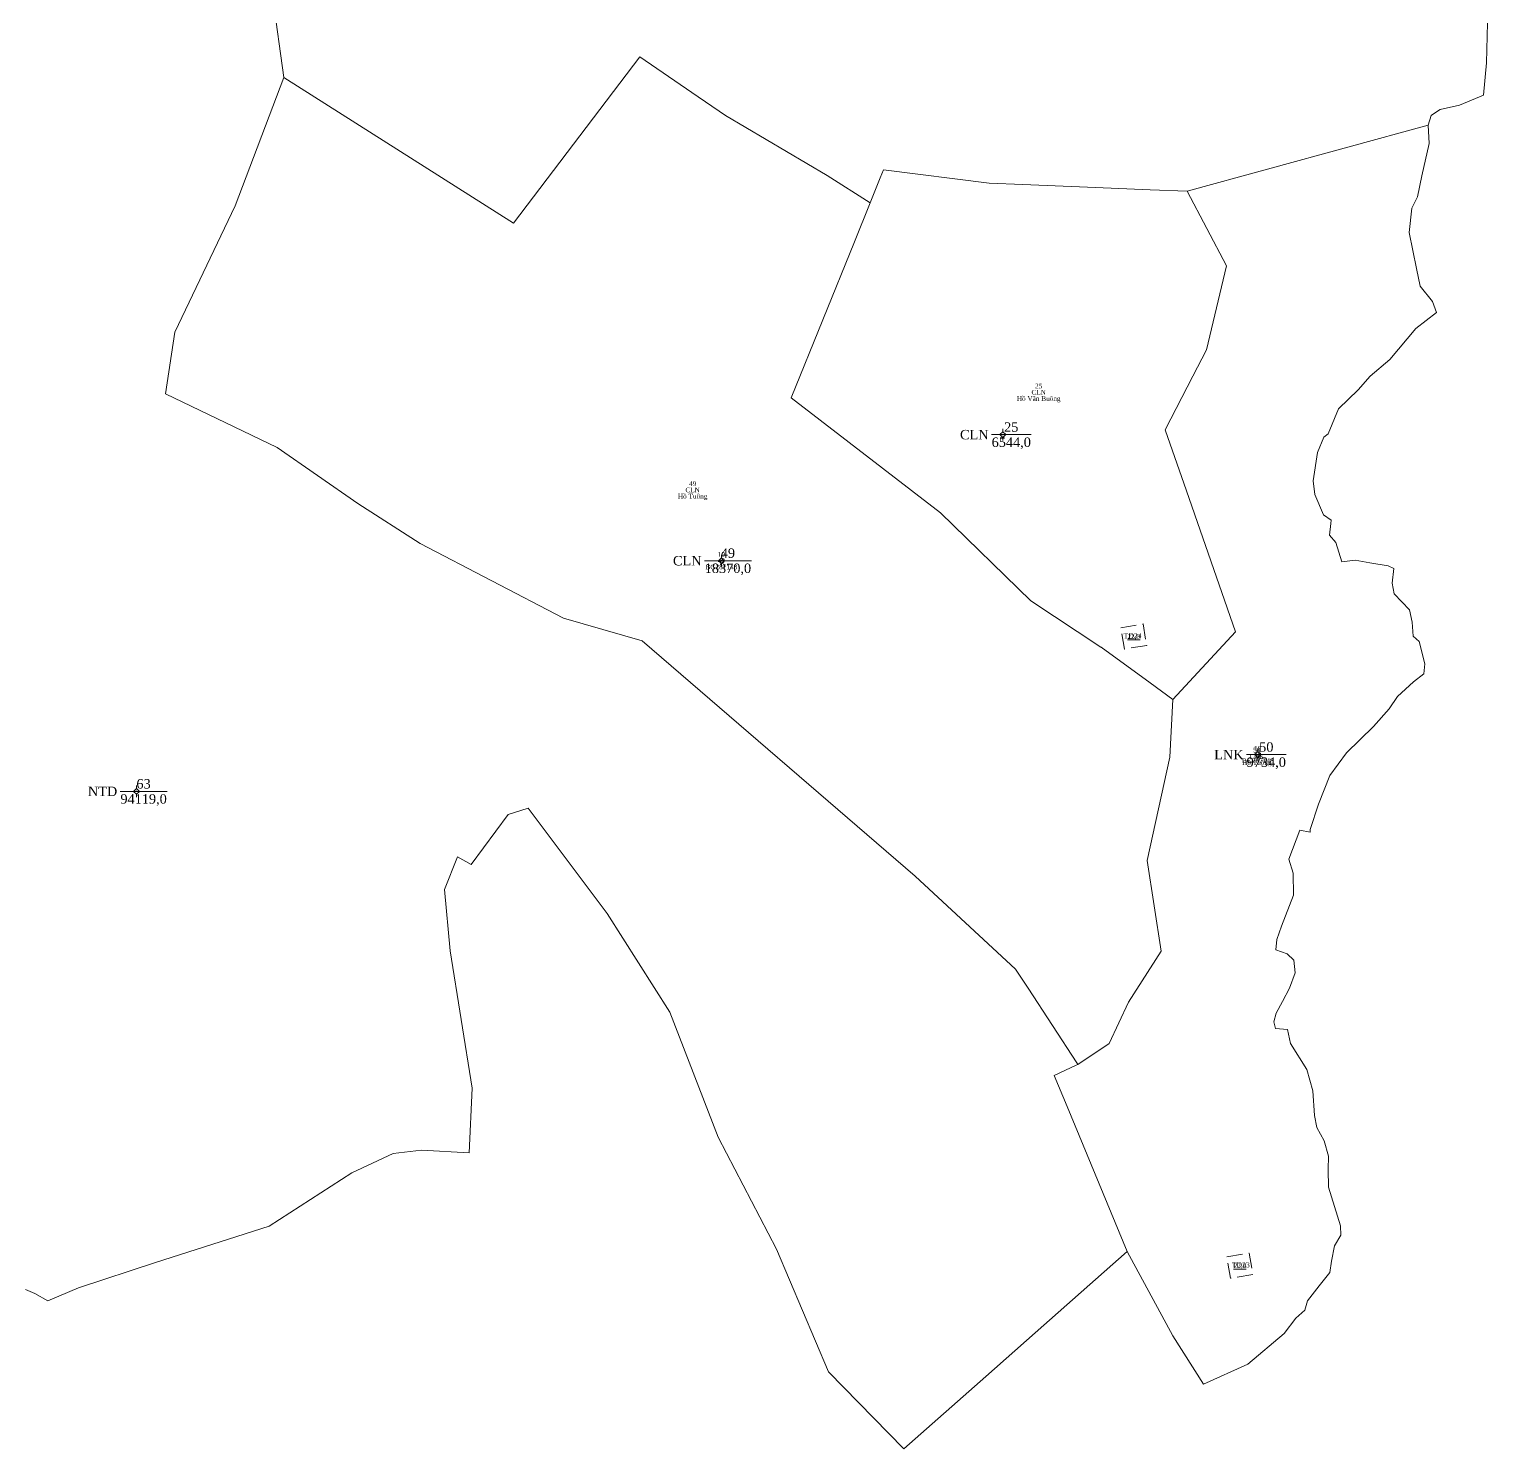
# Model space of a CAD drawing. Header units: metres. Extents: x 543340 to 549474, y 1840490 to 1845220.
# Drawn here: x 547157.1 to 547465.9, y 1842367.3 to 1842667.7 of the extents above; entities that cross this region are included whole.
import ezdxf
from ezdxf.enums import TextEntityAlignment as Align

# ---------------------------------------------------------------- set-up
doc = ezdxf.new("R2010")
doc.units = ezdxf.units.M
doc.header["$MEASUREMENT"] = 0
doc.linetypes.add('DGN Style 3', pattern=[4.697227, 3.355162, -1.342065])
for name, color, linetype, lineweight in [('Level 10', 7, 'Continuous', 0), ('Level 11', 7, 'Continuous', 0), ('Level 13', 7, 'Continuous', 0), ('Level 15', 7, 'Continuous', 0), ('Level 19', 7, 'Continuous', 0), ('Level 2', 7, 'Continuous', 0), ('Level 28', 7, 'Continuous', 0), ('Level 30', 7, 'Continuous', 0), ('Level 4', 7, 'Continuous', 0), ('Level 5', 7, 'Continuous', 0)]:
    doc.layers.add(name, color=color, linetype=linetype, lineweight=lineweight)
doc.styles.add('Style-Times New Roman', font='times.ttf')

# ---------------------------------------------------------------- blocks, each defined once
blk = doc.blocks.new('CENTRD')
at = {"layer": 'Level 11', "linetype": 'Continuous', "lineweight": 0}
h = blk.add_hatch(color=1, dxfattribs=at)
edge = h.paths.add_edge_path()
edge.add_arc((0, 0), 1.5, 0, 360)
at = {"layer": 'Level 11', "color": 1, "linetype": 'Continuous', "lineweight": 0}
for p, q in [((-6.25, 0), (-12.5, 0)), ((0, 6.25), (-6.25, 0)), ((-6.25, 0), (0, -6.25)), ((0, 12.5), (0, 6.25)), ((6.25, 0), (0, 6.25)), ((0, -6.25), (6.25, 0)), ((12.5, 0), (6.25, 0)), ((0, -6.25), (0, -12.5))]:
    blk.add_line(p, q, dxfattribs=at)
blk = doc.blocks.new('N_THUA_113')
at = {"layer": 'Level 13', "color": 1, "linetype": 'Continuous', "lineweight": 0}
blk.add_line((-2.42, 0), (5.99, 0), dxfattribs=at)
at = {"layer": 'Level 13', "color": 5, "linetype": 'Continuous', "lineweight": 0, "style": 'Style-Times New Roman'}
blk.add_text('25', height=2, dxfattribs=at).set_placement((1.78, 1.6), align=Align.MIDDLE_CENTER)
at = {"layer": 'Level 2', "color": 3, "linetype": 'Continuous', "lineweight": 0, "style": 'Style-Times New Roman'}
blk.add_text('CLN', height=2, dxfattribs=at).set_placement((-3.02, 0), align=Align.MIDDLE_RIGHT)
at = {"layer": 'Level 4', "color": 1, "linetype": 'Continuous', "lineweight": 0, "style": 'Style-Times New Roman'}
blk.add_text('6544,0', height=2, dxfattribs=at).set_placement((1.78, -1.6), align=Align.MIDDLE_CENTER)
blk = doc.blocks.new('N_THUA_115')
at = {"layer": 'Level 13', "color": 1, "linetype": 'Continuous', "lineweight": 0}
blk.add_line((-3.59, 0), (6.37, 0), dxfattribs=at)
at = {"layer": 'Level 13', "color": 5, "linetype": 'Continuous', "lineweight": 0, "style": 'Style-Times New Roman'}
blk.add_text('49', height=2, dxfattribs=at).set_placement((1.39, 1.6), align=Align.MIDDLE_CENTER)
at = {"layer": 'Level 2', "color": 3, "linetype": 'Continuous', "lineweight": 0, "style": 'Style-Times New Roman'}
blk.add_text('CLN', height=2, dxfattribs=at).set_placement((-4.19, 0), align=Align.MIDDLE_RIGHT)
at = {"layer": 'Level 4', "color": 1, "linetype": 'Continuous', "lineweight": 0, "style": 'Style-Times New Roman'}
blk.add_text('18370,0', height=2, dxfattribs=at).set_placement((1.39, -1.6), align=Align.MIDDLE_CENTER)
blk = doc.blocks.new('N_THUA_116')
at = {"layer": 'Level 13', "color": 1, "linetype": 'Continuous', "lineweight": 0}
blk.add_line((-2.4, 0), (6.01, 0), dxfattribs=at)
at = {"layer": 'Level 13', "color": 5, "linetype": 'Continuous', "lineweight": 0, "style": 'Style-Times New Roman'}
blk.add_text('50', height=2, dxfattribs=at).set_placement((1.81, 1.6), align=Align.MIDDLE_CENTER)
at = {"layer": 'Level 2', "color": 3, "linetype": 'Continuous', "lineweight": 0, "style": 'Style-Times New Roman'}
blk.add_text('LNK', height=2, dxfattribs=at).set_placement((-3, 0), align=Align.MIDDLE_RIGHT)
at = {"layer": 'Level 4', "color": 1, "linetype": 'Continuous', "lineweight": 0, "style": 'Style-Times New Roman'}
blk.add_text('9734,0', height=2, dxfattribs=at).set_placement((1.81, -1.6), align=Align.MIDDLE_CENTER)
blk = doc.blocks.new('N_THUA_117')
at = {"layer": 'Level 13', "color": 1, "linetype": 'Continuous', "lineweight": 0}
blk.add_line((-3.48, 0), (6.48, 0), dxfattribs=at)
at = {"layer": 'Level 13', "color": 5, "linetype": 'Continuous', "lineweight": 0, "style": 'Style-Times New Roman'}
blk.add_text('63', height=2, dxfattribs=at).set_placement((1.5, 1.6), align=Align.MIDDLE_CENTER)
at = {"layer": 'Level 2', "color": 3, "linetype": 'Continuous', "lineweight": 0, "style": 'Style-Times New Roman'}
blk.add_text('NTD', height=2, dxfattribs=at).set_placement((-4.08, 0), align=Align.MIDDLE_RIGHT)
at = {"layer": 'Level 4', "color": 1, "linetype": 'Continuous', "lineweight": 0, "style": 'Style-Times New Roman'}
blk.add_text('94119,0', height=2, dxfattribs=at).set_placement((1.5, -1.6), align=Align.MIDDLE_CENTER)

msp = doc.modelspace()

# ---------------------------------------------------------------- linework, layer by layer
at = {"layer": 'Level 10', "color": 7, "lineweight": 0}
for p, q in [((547205.25, 1842698.25), (547210.97, 1842657.44)), ((547402.08, 1842633.37), (547453.06, 1842647.38))]:
    msp.add_line(p, q, dxfattribs=at)
at = {"layer": 'Level 10', "color": 7, "lineweight": 0, "flags": 128}
for points in [[(547453.06, 1842647.38), (547453.67, 1842649.42), (547454.61, 1842650.05), (547455.57, 1842650.7), (547459.67, 1842651.59), (547464.73, 1842653.71), (547465.4, 1842660.58), (547465.6, 1842669.04), (547464.91, 1842673.51), (547465.87, 1842678.79)], [(547210.97, 1842657.44), (547259.55, 1842626.64), (547286.27, 1842661.81), (547297.31, 1842654.26), (547304.37, 1842649.43), (547325.94, 1842636.7), (547335.01, 1842630.91)], [(547210.97, 1842657.44), (547200.66, 1842630.27), (547187.88, 1842603.6), (547185.91, 1842590.53), (547209.55, 1842579.16), (547226.65, 1842567.33), (547239.84, 1842558.84), (547270.13, 1842543.08), (547286.78, 1842538.3), (547344.55, 1842488.49), (547365.75, 1842468.82), (547368.41, 1842464.75), (547378.72, 1842449), (547378.96, 1842448.64)], [(547453.06, 1842647.38), (547453.23, 1842643.46), (547451.72, 1842636.67), (547450.76, 1842632.19), (547449.6, 1842629.8), (547449, 1842624.66), (547450.54, 1842617.02), (547451.38, 1842613.32), (547453.94, 1842610.09), (547454.81, 1842607.72), (547450.41, 1842604.36), (547444.94, 1842597.82), (547440.79, 1842594.27), (547438.26, 1842591.35), (547434.08, 1842587.34), (547431.89, 1842582.07), (547430.99, 1842581.33), (547429.66, 1842578.1), (547428.69, 1842572.1), (547429.06, 1842569.25), (547430.9, 1842564.9), (547432.53, 1842563.82), (547432.44, 1842563.07), (547432.2, 1842560.65), (547433.48, 1842559.06), (547434.81, 1842554.96), (547437.6, 1842555.31), (547440.7, 1842554.74), (547444.6, 1842554.11), (547445.77, 1842553.54), (547445.42, 1842550.45), (547445.86, 1842548.19), (547449.11, 1842544.79), (547449.63, 1842542.18), (547449.84, 1842539.25), (547451.11, 1842538.13), (547452.34, 1842533.41), (547452.16, 1842531.31), (547449.96, 1842529.59), (547446.56, 1842526.51), (547444.81, 1842523.9), (547441.49, 1842520.12), (547435.8, 1842514.55), (547432.22, 1842509.75), (547429.82, 1842503.74), (547428.1, 1842498.36), (547428.07, 1842497.78), (547425.86, 1842498.19), (547423.57, 1842492.04), (547424.5, 1842489.1), (547424.54, 1842484.44), (547422.03, 1842477.9), (547421, 1842475.07), (547420.81, 1842472.9), (547423.19, 1842472.01), (547424.63, 1842470.69), (547424.92, 1842468.03), (547423.71, 1842464.8), (547422.24, 1842461.97), (547420.9, 1842459.46), (547420.42, 1842457.64), (547420.78, 1842456.22), (547423.25, 1842456.03), (547423.92, 1842453.1), (547427.36, 1842447.59), (547428.61, 1842443.07), (547429.02, 1842437.83), (547429.47, 1842435.27), (547431.07, 1842432.5), (547431.95, 1842429.21), (547431.92, 1842426.41), (547431.96, 1842422.68), (547432.59, 1842420.66), (547434.47, 1842414.48), (547434.54, 1842412.5), (547433.22, 1842410.25), (547432.58, 1842407), (547432.23, 1842404.61), (547429.95, 1842401.8), (547427.5, 1842398.63), (547426.95, 1842396.63), (547425.04, 1842394.93), (547422.57, 1842391.71), (547414.86, 1842385.22), (547405.53, 1842381.03), (547399.04, 1842391.21), (547389.37, 1842409.04)], [(547335.01, 1842630.91), (547337.1, 1842636.19), (547337.79, 1842637.92), (547360.19, 1842635.12), (547367.29, 1842634.82), (547382.65, 1842634.18), (547394.25, 1842633.7), (547402.08, 1842633.37)], [(547402.08, 1842633.37), (547410.35, 1842617.64), (547406.17, 1842599.83), (547403.27, 1842594.24), (547397.39, 1842582.88), (547401.9, 1842569.98), (547412.3, 1842540.19), (547399.02, 1842525.86)], [(547335.01, 1842630.91), (547331.66, 1842622.67), (547318.26, 1842589.71), (547349.86, 1842565.33), (547369.01, 1842546.7), (547383.8, 1842536.96), (547383.84, 1842536.93), (547394.24, 1842529.35), (547399.02, 1842525.86)], [(547378.96, 1842448.64), (547385.54, 1842453.05), (547389.67, 1842461.85), (547396.55, 1842472.61), (547393.61, 1842491.79), (547398.4, 1842513.65), (547399.02, 1842525.86)], [(547156.31, 1842401.05), (547158.31, 1842400.21), (547161.03, 1842398.61), (547167.55, 1842401.36), (547183.85, 1842406.71), (547207.86, 1842414.42), (547225.35, 1842425.73), (547234.12, 1842429.83), (547240.06, 1842430.52), (547250.19, 1842429.92), (547250.78, 1842443.65), (547246.17, 1842472.66), (547244.99, 1842485.62), (547247.68, 1842492.55), (547250.61, 1842490.94), (547258.42, 1842501.49), (547262.65, 1842502.84), (547279.38, 1842480.58), (547292.65, 1842459.7), (547302.85, 1842433.27), (547315.21, 1842409.53), (547326.22, 1842383.64), (547342.14, 1842367.32), (547359.49, 1842382.64), (547369.93, 1842391.86), (547389.37, 1842409.04)], [(547378.96, 1842448.64), (547378.61, 1842448.47), (547373.94, 1842446.29), (547376.65, 1842439.75), (547389.37, 1842409.04)]]:
    msp.add_lwpolyline(points, dxfattribs=at)
at = {"layer": 'Level 30', "color": 5, "linetype": 'DGN Style 3', "lineweight": 13, "flags": 128}
for points in [[(547393.5, 1842537.31), (547388.77, 1842536.51), (547388, 1842541.05), (547392.74, 1842541.84), (547393.5, 1842537.31)], [(547415.97, 1842404.19), (547411.24, 1842403.39), (547410.47, 1842407.93), (547415.21, 1842408.73), (547415.97, 1842404.19)]]:
    msp.add_lwpolyline(points, dxfattribs=at)

# ---------------------------------------------------------------- block references
at = {"layer": 'Level 11', "color": 1, "linetype": 'Continuous', "lineweight": 0, "xscale": 0.1, "yscale": 0.1, "zscale": 0.1}
for p in [(547363.07, 1842581.89), (547303.52, 1842555.22), (547416.99, 1842514.2), (547179.8, 1842506.42)]:
    msp.add_blockref('CENTRD', p, dxfattribs=at)
at = {"layer": 'Level 2', "color": 3, "linetype": 'Continuous', "lineweight": 0}
for name, p in [('N_THUA_113', (547363.07, 1842581.89)), ('N_THUA_115', (547303.52, 1842555.22)), ('N_THUA_116', (547416.99, 1842514.2)), ('N_THUA_117', (547179.8, 1842506.42))]:
    msp.add_blockref(name, p, dxfattribs=at)

# ---------------------------------------------------------------- texts
at = {"layer": 'Level 15', "color": 1, "linetype": 'Continuous', "lineweight": 0, "char_height": 1, "attachment_point": 5, "line_spacing_factor": 0.790495, "style": 'Style-Times New Roman'}
for s, insert in [('25\\PCLN\\PHồ Văn Buông', (547370.65, 1842590.69)), ('49\\PCLN\\PHồ Tuông', (547297.45, 1842570.02)), ('50\\PLNK\\PHồ Tuông', (547416.8, 1842513.66))]:
    msp.add_mtext(s, dxfattribs=dict(at, insert=insert))
at = {"layer": 'Level 19', "color": 2, "linetype": 'Continuous', "lineweight": 0, "char_height": 1, "attachment_point": 5, "line_spacing_factor": 0.790495, "style": 'Style-Times New Roman'}
for s, insert in [('10\\P49\\PBG287148', (547303.52, 1842555.22)), ('10\\P50\\PBG287148', (547416.99, 1842514.2))]:
    msp.add_mtext(s, dxfattribs=dict(at, insert=insert))
at = {"layer": 'Level 28', "color": 1, "lineweight": 0, "style": 'Style-Times New Roman'}
for s, p in [('TD24', (547388.6, 1842538.81)), ('TD23', (547411.5, 1842405.7))]:
    msp.add_text(s, height=1.07, dxfattribs=at).set_placement(p)
at = {"layer": 'Level 5', "color": 5, "linetype": 'Continuous', "lineweight": 0, "style": 'Style-Times New Roman'}
for p in [(547390.75, 1842539.18), (547413.22, 1842406.06)]:
    msp.add_text('%%u22,0%%U', height=1, dxfattribs=at).set_placement(p, align=Align.MIDDLE_CENTER)

doc.saveas('drawing.dxf')
